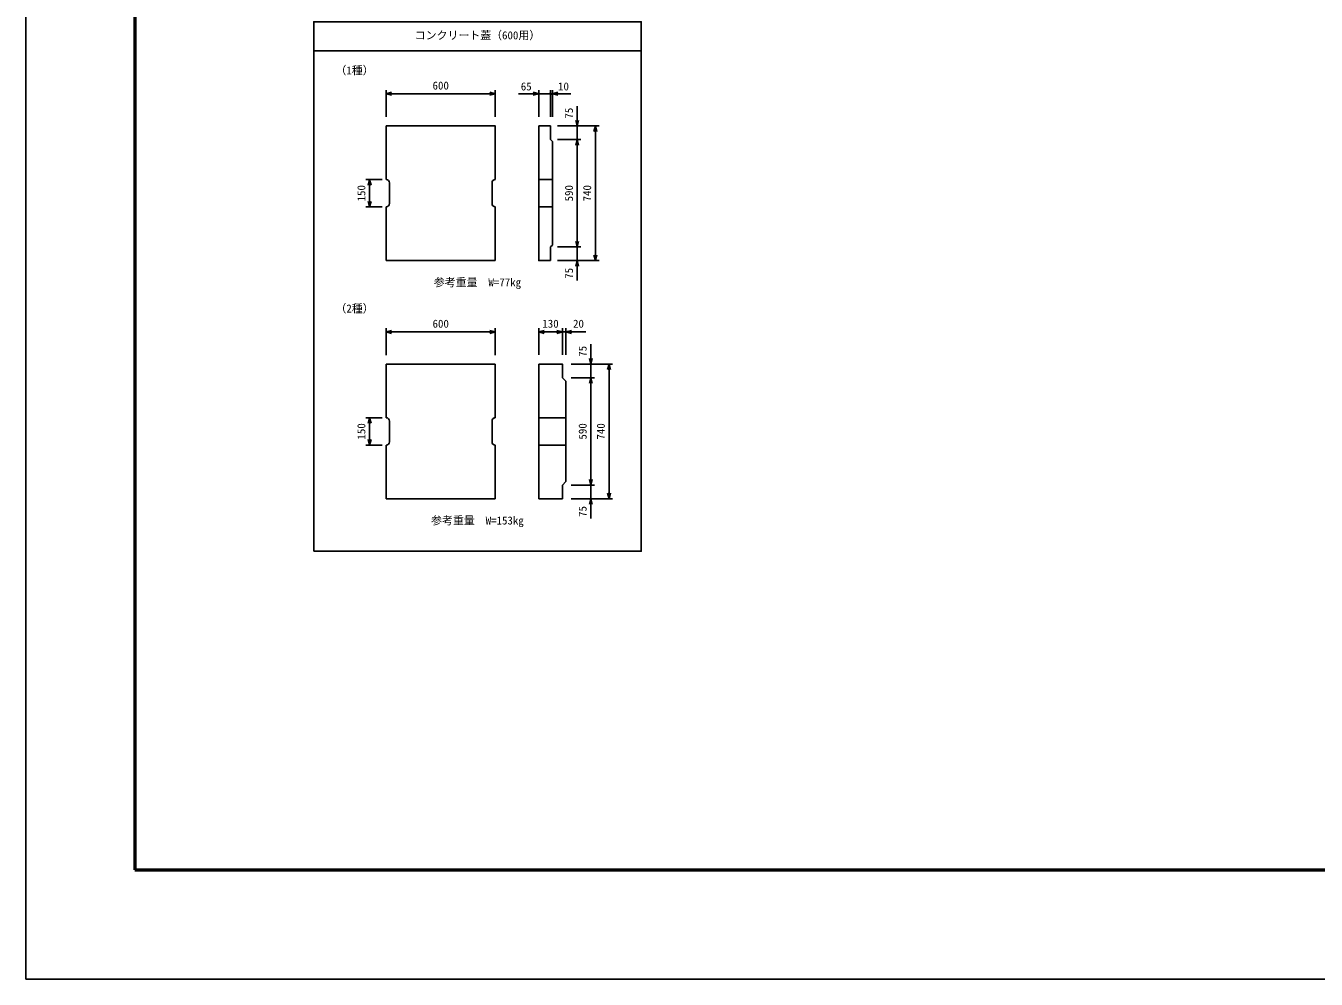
# Model space of a CAD drawing. Units: millimetres, scale not verified. Extents: x -25200 to 25200, y -8910 to 8910.
# Drawn here: x -25200 to -18106, y -8910 to -3671 of the extents above; entities that cross this region are included whole.
import ezdxf
from ezdxf.enums import TextEntityAlignment as Align

# ---------------------------------------------------------------- set-up
doc = ezdxf.new("R2010")
doc.units = ezdxf.units.MM
doc.header["$LTSCALE"] = 30
for name, color, linetype, lineweight in [('0-0_DIM', 7, 'Continuous', 25), ('0-1_Defpoints', 5, 'Continuous', 25), ('0-2_HATCH', 6, 'Continuous', 25), ('0-6_TXT', 7, 'Continuous', 25), ('0-7_WAKU', 3, 'Continuous', 25)]:
    doc.layers.add(name, color=color, linetype=linetype, lineweight=lineweight)
doc.styles.add('ＭＳ ゴシック', font='')
doc.styles.get('ＭＳ ゴシック').set_extended_font_data('MS Gothic')

msp = doc.modelspace()

# ---------------------------------------------------------------- linework, layer by layer
at = {"layer": '0-0_DIM'}
for p, q in [((-23218.76, -4024.82), (-23218.76, -4171.95)), ((-22618.76, -4024.82), (-22618.76, -4171.95)), ((-22380.17, -4024.82), (-22380.17, -4171.23)), ((-22315.17, -4024.82), (-22315.17, -4171.23)), ((-22305.17, -4024.82), (-22305.17, -4171.23)), ((-23218.76, -4044.82), (-22618.76, -4044.82)), ((-22380.17, -4044.82), (-22491.54, -4044.82)), ((-22380.17, -4044.82), (-22315.17, -4044.82)), ((-22315.17, -4044.82), (-22305.17, -4044.82)), ((-22204.17, -4044.82), (-22305.17, -4044.82)), ((-22168.56, -4112.5), (-22168.56, -4221.35)), ((-22048.56, -4221.35), (-22276.63, -4221.35)), ((-22168.56, -4296.35), (-22168.56, -4221.35)), ((-22068.56, -4961.35), (-22068.56, -4221.35)), ((-22148.56, -4296.35), (-22276.63, -4296.35)), ((-22168.56, -4886.35), (-22168.56, -4296.35)), ((-23330.13, -4516.35), (-23240.13, -4516.35)), ((-23310.13, -4516.35), (-23310.13, -4666.35)), ((-23330.13, -4666.35), (-23240.13, -4666.35)), ((-22148.56, -4886.35), (-22276.63, -4886.35)), ((-22168.56, -4886.35), (-22168.56, -4961.35)), ((-22048.56, -4961.35), (-22276.63, -4961.35)), ((-22168.56, -5070.2), (-22168.56, -4961.35)), ((-23218.76, -5333.4), (-23218.76, -5480.53)), ((-23218.76, -5353.4), (-22618.76, -5353.4)), ((-22618.76, -5333.4), (-22618.76, -5480.53)), ((-22380.17, -5333.4), (-22380.17, -5479.81)), ((-22380.17, -5353.4), (-22250.17, -5353.4)), ((-22250.17, -5333.4), (-22250.17, -5479.81)), ((-22230.17, -5333.4), (-22230.17, -5479.81)), ((-22093.56, -5421.08), (-22093.56, -5529.93)), ((-21973.56, -5529.93), (-22201.63, -5529.93)), ((-22093.56, -5604.93), (-22093.56, -5529.93)), ((-21993.56, -6269.93), (-21993.56, -5529.93)), ((-22073.56, -5604.93), (-22201.63, -5604.93)), ((-22093.56, -6194.93), (-22093.56, -5604.93)), ((-23330.13, -5824.93), (-23240.13, -5824.93)), ((-23310.13, -5824.93), (-23310.13, -5974.93)), ((-23330.13, -5974.93), (-23240.13, -5974.93)), ((-22073.56, -6194.93), (-22201.63, -6194.93)), ((-22093.56, -6194.93), (-22093.56, -6269.93)), ((-21973.56, -6269.93), (-22201.63, -6269.93)), ((-22093.56, -6378.78), (-22093.56, -6269.93))]:
    msp.add_line(p, q, dxfattribs=at)
for points in [[(-23188.76, -4036.78), (-23218.76, -4044.82), (-23188.76, -4052.86)], [(-22648.76, -4036.78), (-22618.76, -4044.82), (-22648.76, -4052.86)], [(-22410.17, -4052.86), (-22380.17, -4044.82), (-22410.17, -4036.78)], [(-22275.17, -4052.86), (-22305.17, -4044.82), (-22275.17, -4036.78)], [(-22176.59, -4191.35), (-22168.56, -4221.35), (-22160.52, -4191.35)], [(-22076.59, -4251.35), (-22068.56, -4221.35), (-22060.52, -4251.35)], [(-22176.59, -4326.35), (-22168.56, -4296.35), (-22160.52, -4326.35)], [(-23318.17, -4546.35), (-23310.13, -4516.35), (-23302.09, -4546.35)], [(-23318.17, -4636.35), (-23310.13, -4666.35), (-23302.09, -4636.35)], [(-22176.59, -4856.35), (-22168.56, -4886.35), (-22160.52, -4856.35)], [(-22176.59, -4991.35), (-22168.56, -4961.35), (-22160.52, -4991.35)], [(-22076.59, -4931.35), (-22068.56, -4961.35), (-22060.52, -4931.35)], [(-23188.76, -5345.36), (-23218.76, -5353.4), (-23188.76, -5361.44)], [(-22648.76, -5345.36), (-22618.76, -5353.4), (-22648.76, -5361.44)], [(-22350.17, -5361.44), (-22380.17, -5353.4), (-22350.17, -5345.36)], [(-22280.17, -5361.44), (-22250.17, -5353.4), (-22280.17, -5345.36)], [(-22250.17, -5353.4), (-22230.17, -5353.4), (-22120.41, -5353.4)], [(-22200.17, -5361.44), (-22230.17, -5353.4), (-22200.17, -5345.36)], [(-22101.59, -5499.93), (-22093.56, -5529.93), (-22085.52, -5499.93)], [(-22001.59, -5559.93), (-21993.56, -5529.93), (-21985.52, -5559.93)], [(-22101.59, -5634.93), (-22093.56, -5604.93), (-22085.52, -5634.93)], [(-23318.17, -5854.93), (-23310.13, -5824.93), (-23302.09, -5854.93)], [(-23318.17, -5944.93), (-23310.13, -5974.93), (-23302.09, -5944.93)], [(-22101.59, -6164.93), (-22093.56, -6194.93), (-22085.52, -6164.93)], [(-22001.59, -6239.93), (-21993.56, -6269.93), (-21985.52, -6239.93)], [(-22101.59, -6299.93), (-22093.56, -6269.93), (-22085.52, -6299.93)]]:
    msp.add_lwpolyline(points, dxfattribs=at)
msp.add_circle((-22315.17, -4044.82), 4, dxfattribs=at)
at = {"layer": '0-1_Defpoints'}
msp.add_lwpolyline([(-25200, -8910), (0, -8910), (0, 8910), (-25200, 8910)], close=True, dxfattribs=at)
at = {"layer": '0-2_HATCH'}
for p, q in [((-23218.76, -4221.35), (-23218.76, -4516.35)), ((-22380.17, -4221.35), (-22315.17, -4221.35)), ((-22305.17, -4306.35), (-22305.17, -4876.35)), ((-23200.76, -4534.35), (-23200.76, -4648.35)), ((-22636.76, -4648.35), (-22636.76, -4534.35)), ((-22380.17, -4516.35), (-22305.17, -4516.35)), ((-23218.76, -4666.35), (-23218.76, -4961.35)), ((-22618.76, -4666.35), (-22618.76, -4961.35)), ((-22380.17, -4666.35), (-22305.17, -4666.35)), ((-22315.17, -4886.35), (-22305.17, -4876.35)), ((-22315.17, -4886.35), (-22315.17, -4961.35)), ((-23218.76, -4961.35), (-22618.76, -4961.35)), ((-23218.76, -5529.93), (-22618.76, -5529.93)), ((-23218.76, -5529.93), (-23218.76, -5824.93)), ((-22618.76, -5529.93), (-22618.76, -5824.93)), ((-22380.17, -5529.93), (-22380.17, -6269.93)), ((-22230.17, -5624.93), (-22250.17, -5604.93)), ((-22230.17, -5624.93), (-22230.17, -6174.93)), ((-23200.76, -5842.93), (-23200.76, -5956.93)), ((-22636.76, -5956.93), (-22636.76, -5842.93)), ((-22380.17, -5824.93), (-22230.17, -5824.93)), ((-23218.76, -5974.93), (-23218.76, -6269.93)), ((-22618.76, -5974.93), (-22618.76, -6269.93)), ((-22380.17, -5974.93), (-22230.17, -5974.93)), ((-22250.17, -6194.93), (-22230.17, -6174.93)), ((-22250.17, -6194.93), (-22250.17, -6269.93)), ((-23218.76, -6269.93), (-22618.76, -6269.93)), ((-22380.17, -6269.93), (-22250.17, -6269.93))]:
    msp.add_line(p, q, dxfattribs=at)
for points in [[(-23218.76, -4221.35), (-22618.76, -4221.35), (-22618.76, -4516.35)], [(-22380.17, -4221.35), (-22380.17, -4961.35), (-22315.17, -4961.35)], [(-22315.17, -4221.35), (-22315.17, -4296.35), (-22305.17, -4306.35)], [(-22380.17, -5529.93), (-22250.17, -5529.93), (-22250.17, -5604.93)]]:
    msp.add_lwpolyline(points, dxfattribs=at)
for centre, start, end in [((-23218.76, -4534.35), 0, 90), ((-22618.76, -4534.35), 90, 180), ((-23218.76, -4648.35), 270, 0), ((-22618.76, -4648.35), 180, 270), ((-23218.76, -5842.93), 0, 90), ((-22618.76, -5842.93), 90, 180), ((-23218.76, -5956.93), 270, 0), ((-22618.76, -5956.93), 180, 270)]:
    msp.add_arc(centre, 18, start, end, dxfattribs=at)
at = {"layer": '0-6_TXT'}
for points in [[(-23616.68, -3808.76), (-21816.68, -3808.76), (-21816.68, -3648.76), (-23616.68, -3648.76)], [(-23616.68, -6558.76), (-21816.68, -6558.76), (-21816.68, -3808.76), (-23616.68, -3808.76)]]:
    msp.add_lwpolyline(points, close=True, dxfattribs=at)
at = {"layer": '0-7_WAKU', "lineweight": 50}
msp.add_lwpolyline([(-24600, -8310), (-600, -8310), (-600, 8310), (-24600, 8310)], close=True, dxfattribs=at)

# ---------------------------------------------------------------- texts
at = {"layer": '0-0_DIM', "style": 'ＭＳ ゴシック'}
for s, p in [('（1種）', (-23497.66, -3951.45)), ('600', (-22963.76, -4034.82)), ('65', (-22478.55, -4039.66)), ('10', (-22273.84, -4039.66)), ('参考重量\u3000W=77kg', (-22956.68, -5116.35)), ('（2種）', (-23497.66, -5260.03)), ('600', (-22963.76, -5343.4)), ('130', (-22360.17, -5343.4)), ('20', (-22191.5, -5343.4)), ('参考重量\u3000W=153kg', (-22971.68, -6424.93))]:
    msp.add_text(s, height=43.99, dxfattribs=at).set_placement(p, align=Align.BOTTOM_LEFT)
for s, p in [('75', (-22178.56, -4181.35)), ('150', (-23320.13, -4636.35)), ('590', (-22178.56, -4636.35)), ('740', (-22078.56, -4636.35)), ('75', (-22178.56, -5061.35)), ('75', (-22103.56, -5489.93)), ('150', (-23320.13, -5944.93)), ('590', (-22103.56, -5944.93)), ('740', (-22003.56, -5944.93)), ('75', (-22103.56, -6369.93))]:
    msp.add_text(s, height=43.99, rotation=90, dxfattribs=at).set_placement(p, align=Align.BOTTOM_LEFT)
at = {"layer": '0-6_TXT', "style": 'ＭＳ ゴシック'}
msp.add_text('コンクリート蓋（600用）', height=43.99, dxfattribs=at).set_placement((-23061.68, -3758.76), align=Align.BOTTOM_LEFT)

doc.saveas('drawing.dxf')
